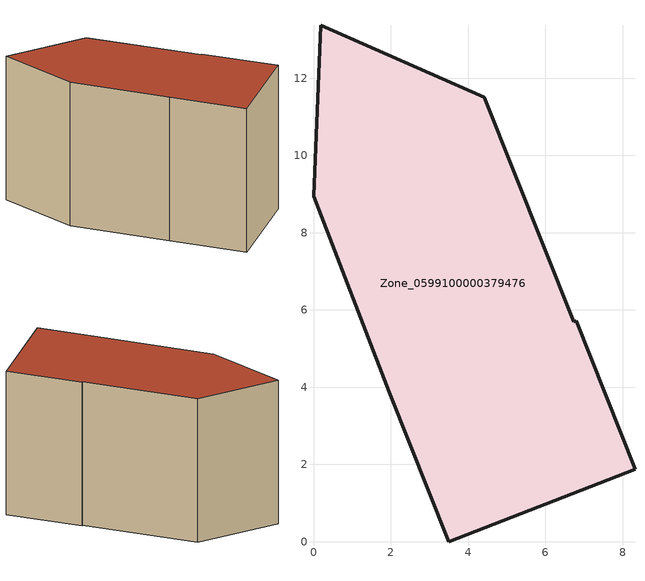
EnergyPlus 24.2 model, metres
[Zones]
Zone_0599100000379476
 floor ground (C_G): 1.97,3.87 0,8.94 0.18,13.37 4.43,11.5 6.74,5.69 6.81,5.71 8.32,1.88 3.5,0 z0
 wall outside (C_F): 3.5,0 8.32,1.88 6.81,5.71 6.74,5.69 4.43,11.5 0.18,13.37 0,8.94 1.97,3.87 3.5,0 z0:8.32
 roof outside (C_R): 8.32,1.88 6.81,5.71 6.74,5.69 4.43,11.5 0.18,13.37 0,8.94 1.97,3.87 3.5,0 z8.32
[BUILDING]
Pand.0599100000379476: North Axis=0; Terrain=City; Loads Convergence Tolerance Value=0.04; Temperature Convergence Tolerance Value=0.4; Solar Distribution=FullExterior; Maximum Number of Warmup Days=25; Minimum Number of Warmup Days=1
[Site:Location]
Rotterdam.The.Hague.AP_ZH_NLD Design_Conditions: Latitude=51.96; Longitude=4.45; Time Zone=1; Elevation=-4.5
[SITE:GROUNDTEMPERATURE:BUILDINGSURFACE]
18, 18, 18, 18, 18, 18, 18, 18, 18, 18, 18, 18
[MATERIAL] Thermal Absorptance=0.9; Solar Absorptance=0.7; Visible Absorptance=0.7
Name | Roughness | Thickness | Conductivity | Density | Specific Heat
G.TC.1992-2005 | MediumSmooth | 0.15 | 0.06 | 540 | 1210
F.TC.1992-2005 | Rough | 0.3 | 0.12 | 1920 | 840
R.TC.1992-2005 | MediumRough | 0.2 | 0.08 | 1500 | 1000
[CONSTRUCTION]
C_G: G.TC.1992-2005
C_F: F.TC.1992-2005
C_R: R.TC.1992-2005
[ZONE]
Zone_0599100000379476: Type=1; Multiplier=1; Ceiling Height=Autocalculate; Volume=Autocalculate; Floor Area=autocalculate; Part of Total Floor Area=Yes
[ZONEINFILTRATION:DESIGNFLOWRATE]
Infil_Zone_0599100000379476: Zone or ZoneList or Space or SpaceList=Zone_0599100000379476; Schedule=AlwaysOn; Design Flow Rate Calculation Method=Flow/Area; Flow Rate per Floor Area=0.0015; Constant Term Coefficient=1; Temperature Term Coefficient=0; Velocity Term Coefficient=0; Velocity Squared Term Coefficient=0
[HVACTEMPLATE:ZONE:IDEALLOADSAIRSYSTEM]
Zone_0599100000379476: Maximum Heating Supply Air Temperature=50; Minimum Cooling Supply Air Temperature=13; Maximum Heating Supply Air Humidity Ratio=0.0156; Minimum Cooling Supply Air Humidity Ratio=0.0077; Heating Limit=NoLimit; Cooling Limit=NoLimit; Dehumidification Control Type=ConstantSensibleHeatRatio; Cooling Sensible Heat Ratio=0.7; Dehumidification Setpoint=60; Humidification Control Type=None; Humidification Setpoint=30; Outdoor Air Method=None; Outdoor Air Flow Rate per Person=0.00944; Outdoor Air Flow Rate per Zone Floor Area=0; Outdoor Air Flow Rate per Zone=0; Demand Controlled Ventilation Type=None; Outdoor Air Economizer Type=NoEconomizer; Heat Recovery Type=None; Sensible Heat Recovery Effectiveness=0.7; Latent Heat Recovery Effectiveness=0.65
[ZONECONTROL:THERMOSTAT]
ThermostatControl_Zone_0599100000379476: Zone or ZoneList=Zone_0599100000379476; Control Type Schedule=DualSetpointControlType; Control 1=Thermostat_Zone_0599100000379476; Temperature Difference Between Cutout And Setpoint=0
[THERMOSTATSETPOINT:DUALSETPOINT]
Thermostat_Zone_0599100000379476: Heating Setpoint Temperature Schedule=HeatingSetpoint_Zone_0599100000379476; Cooling Setpoint Temperature Schedule=CoolingSetpoint_Zone_0599100000379476
[SCHEDULE:COMPACT]
HeatingSetpoint_Zone_0599100000379476: Through: 12/31, For: AllDays, Until: 24:00, 21
CoolingSetpoint_Zone_0599100000379476: Through: 12/31, For: AllDays, Until: 24:00, 24
DualSetpointControlType: Through: 12/31, For: AllDays, Until: 24:00, 4
AlwaysOn: Through: 12/31, For: AllDays, Until: 24:00, 1
